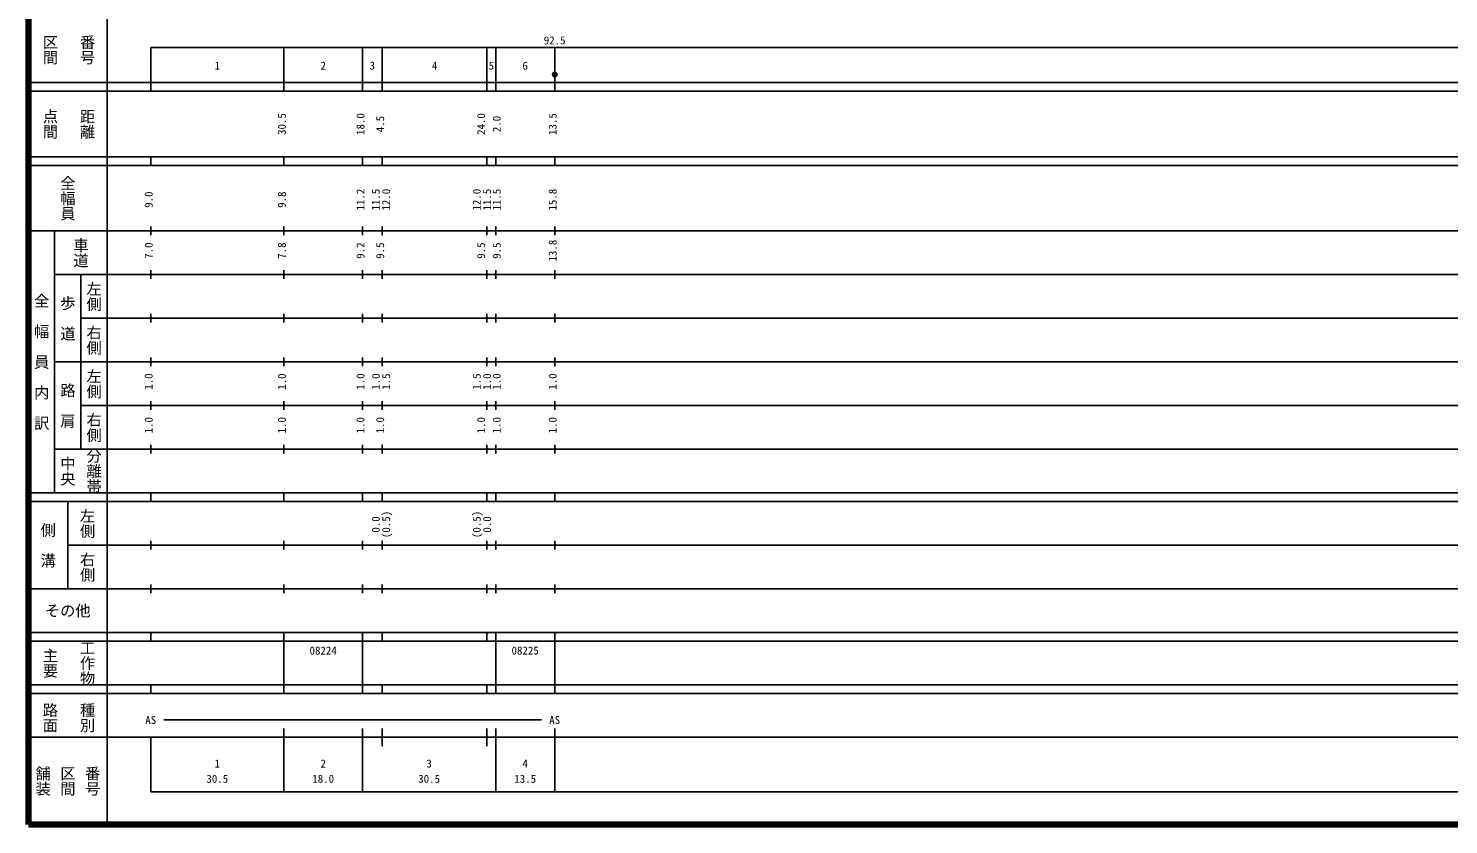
# Model space of a CAD drawing. Units: millimetres on the paper, enlarged 1000 times. Extents: x 40000 to 680000, y 20000 to 380000.
# Drawn here: x 40000 to 365183, y 20000 to 202409 of the extents above; entities that cross this region are included whole.
import ezdxf
from ezdxf.enums import TextEntityAlignment as Align

# ---------------------------------------------------------------- set-up
doc = ezdxf.new("R2010")
doc.units = ezdxf.units.MM
doc.header["$LTSCALE"] = 1000
doc.layers.add('M-TTL', color=2, linetype='Continuous', lineweight=140)
doc.layers.add('M-TTL-BAND', color=7, linetype='Continuous', lineweight=25)
doc.styles.add('@ＭＳ ゴシック', font='')
doc.styles.add('ＭＳ ゴシック', font='')
doc.styles.get('@ＭＳ ゴシック').set_extended_font_data('@MS Gothic')
doc.styles.get('ＭＳ ゴシック').set_extended_font_data('MS Gothic')

msp = doc.modelspace()

# ---------------------------------------------------------------- hatches: boundary and pattern name
at = {"layer": 'M-TTL-BAND'}
msp.add_hatch(color=256, dxfattribs=at).paths.add_polyline_path([(161008, 191852, 1), (160008, 191852, 1)])

# ---------------------------------------------------------------- linework, layer by layer
at = {"layer": 'M-TTL'}
for p, q in [((40000, 380000), (40000, 20000)), ((40000, 20000), (680000, 20000))]:
    msp.add_line(p, q, dxfattribs=at)
at = {"layer": 'M-TTL-BAND'}
for p, q in [((58000, 370000), (58000, 20000)), ((68000, 198000), (579000, 198000)), ((68000, 198000), (68000, 188000)), ((68000, 198000), (68000, 188000)), ((98500, 188000), (98500, 198000)), ((116500, 188000), (116500, 198000)), ((121000, 188000), (121000, 198000)), ((145000, 188000), (145000, 198000)), ((147000, 188000), (147000, 198000)), ((160500, 188000), (160500, 198000)), ((40000, 190000), (579000, 190000)), ((40000, 188000), (579000, 188000)), ((40000, 173000), (579000, 173000)), ((68000, 171000), (68000, 173000)), ((68000, 171000), (68000, 173000)), ((98500, 171000), (98500, 173000)), ((116500, 171000), (116500, 173000)), ((121000, 171000), (121000, 173000)), ((145000, 171000), (145000, 173000)), ((147000, 171000), (147000, 173000)), ((160500, 171000), (160500, 173000)), ((40000, 171000), (579000, 171000)), ((68000, 155000), (68000, 157000)), ((68000, 155000), (68000, 157000)), ((98500, 155000), (98500, 157000)), ((116500, 155000), (116500, 157000)), ((121000, 155000), (121000, 157000)), ((145000, 155000), (145000, 157000)), ((147000, 155000), (147000, 157000)), ((160500, 155000), (160500, 157000)), ((40000, 156000), (579000, 156000)), ((46000, 96000), (46000, 156000)), ((68000, 145000), (68000, 147000)), ((68000, 145000), (68000, 147000)), ((98500, 145000), (98500, 147000)), ((116500, 145000), (116500, 147000)), ((121000, 145000), (121000, 147000)), ((145000, 145000), (145000, 147000)), ((147000, 145000), (147000, 147000)), ((160500, 145000), (160500, 147000)), ((46000, 146000), (579000, 146000)), ((52000, 146000), (52000, 106000)), ((68000, 135000), (68000, 137000)), ((68000, 135000), (68000, 137000)), ((98500, 135000), (98500, 137000)), ((116500, 135000), (116500, 137000)), ((121000, 135000), (121000, 137000)), ((145000, 135000), (145000, 137000)), ((147000, 135000), (147000, 137000)), ((160500, 135000), (160500, 137000)), ((52000, 136000), (579000, 136000)), ((68000, 125000), (68000, 127000)), ((68000, 125000), (68000, 127000)), ((98500, 125000), (98500, 127000)), ((116500, 125000), (116500, 127000)), ((121000, 125000), (121000, 127000)), ((145000, 125000), (145000, 127000)), ((147000, 125000), (147000, 127000)), ((160500, 125000), (160500, 127000)), ((46000, 126000), (579000, 126000)), ((52000, 116000), (579000, 116000)), ((68000, 115000), (68000, 117000)), ((68000, 115000), (68000, 117000)), ((98500, 115000), (98500, 117000)), ((116500, 115000), (116500, 117000)), ((121000, 115000), (121000, 117000)), ((145000, 115000), (145000, 117000)), ((147000, 115000), (147000, 117000)), ((160500, 115000), (160500, 117000)), ((46000, 106000), (579000, 106000)), ((68000, 105000), (68000, 107000)), ((68000, 105000), (68000, 107000)), ((98500, 105000), (98500, 107000)), ((116500, 105000), (116500, 107000)), ((121000, 105000), (121000, 107000)), ((145000, 105000), (145000, 107000)), ((147000, 105000), (147000, 107000)), ((160500, 105000), (160500, 107000)), ((40000, 96000), (579000, 96000)), ((68000, 94000), (68000, 96000)), ((68000, 94000), (68000, 96000)), ((98500, 94000), (98500, 96000)), ((116500, 94000), (116500, 96000)), ((121000, 94000), (121000, 96000)), ((145000, 94000), (145000, 96000)), ((147000, 94000), (147000, 96000)), ((160500, 94000), (160500, 96000)), ((40000, 94000), (579000, 94000)), ((49000, 94000), (49000, 74000)), ((68000, 83000), (68000, 85000)), ((68000, 83000), (68000, 85000)), ((98500, 83000), (98500, 85000)), ((116500, 83000), (116500, 85000)), ((121000, 83000), (121000, 85000)), ((145000, 83000), (145000, 85000)), ((147000, 83000), (147000, 85000)), ((160500, 83000), (160500, 85000)), ((49000, 84000), (579000, 84000)), ((68000, 73000), (68000, 75000)), ((68000, 73000), (68000, 75000)), ((98500, 73000), (98500, 75000)), ((116500, 73000), (116500, 75000)), ((121000, 73000), (121000, 75000)), ((145000, 73000), (145000, 75000)), ((147000, 73000), (147000, 75000)), ((160500, 73000), (160500, 75000)), ((40000, 74000), (579000, 74000)), ((40000, 64000), (579000, 64000)), ((40000, 62000), (579000, 62000)), ((68000, 62000), (68000, 64000)), ((68000, 62000), (68000, 64000)), ((98500, 62000), (98500, 64000)), ((98500, 52000), (98500, 62000)), ((116500, 62000), (116500, 64000)), ((116500, 52000), (116500, 62000)), ((121000, 62000), (121000, 64000)), ((145000, 62000), (145000, 64000)), ((147000, 62000), (147000, 64000)), ((147000, 52000), (147000, 62000)), ((160500, 62000), (160500, 64000)), ((160500, 52000), (160500, 62000)), ((40000, 52000), (579000, 52000)), ((40000, 50000), (579000, 50000)), ((68000, 50000), (68000, 52000)), ((68000, 50000), (68000, 52000)), ((98500, 50000), (98500, 52000)), ((116500, 50000), (116500, 52000)), ((121000, 50000), (121000, 52000)), ((145000, 50000), (145000, 52000)), ((147000, 50000), (147000, 52000)), ((160500, 50000), (160500, 52000)), ((71000, 44000), (157500, 44000)), ((40000, 40000), (579000, 40000)), ((68000, 40000), (68000, 27500)), ((98500, 27500), (98500, 42000)), ((116500, 27500), (116500, 42000)), ((121000, 38000), (121000, 42000)), ((145000, 38000), (145000, 42000)), ((147000, 27500), (147000, 42000)), ((160500, 27500), (160500, 42000)), ((68000, 27500), (579000, 27500))]:
    msp.add_line(p, q, dxfattribs=at)
msp.add_circle((160508, 191852), 500, dxfattribs=at)

# ---------------------------------------------------------------- texts
at = {"layer": 'M-TTL-BAND', "style": '@ＭＳ ゴシック'}
for s, p in [('区間', (45000, 197500)), ('番号', (53500, 197500)), ('点間', (45000, 180500)), ('距離', (53500, 180500)), ('全幅員', (49000, 163500)), ('車道', (52000, 151000)), ('左側', (55000, 141000)), ('全\u3000幅\u3000員\u3000内\u3000訳', (43000, 126000)), ('歩\u3000道', (49000, 136000)), ('右側', (55000, 131000)), ('左側', (55000, 121000)), ('路\u3000肩', (49000, 116000)), ('右側', (55000, 111000)), ('中央', (49000, 101000)), ('分離帯', (55000, 101000)), ('左側', (53500, 89000)), ('側\u3000溝', (44500, 84000)), ('右側', (53500, 79000)), ('主要', (45000, 57000)), ('工作物', (53500, 57000)), ('路面', (45000, 44500)), ('種別', (53500, 44500)), ('舗装', (43333, 30000)), ('区間', (49000, 30000)), ('番号', (54667, 30000))]:
    msp.add_text(s, height=2566, rotation=270, dxfattribs=at).set_placement(p, align=Align.MIDDLE_CENTER)
at = {"layer": 'M-TTL-BAND', "style": 'ＭＳ ゴシック'}
for s, p in [('92.5', (160500, 198195)), ('1', (83250, 192405)), ('2', (107500, 192405)), ('3', (118750, 192405)), ('4', (133000, 192405)), ('5', (146000, 192405)), ('6', (153750, 192405)), ('AS', (68000, 42500)), ('AS', (160500, 42500)), ('1', (83250, 32523)), ('2', (107500, 32523)), ('3', (131750, 32523)), ('4', (153750, 32523)), ('30.5', (83250, 29033)), ('18.0', (107500, 29033)), ('30.5', (131750, 29033)), ('13.5', (153750, 29033))]:
    msp.add_text(s, height=1833, dxfattribs=at).set_placement(p, align=Align.BOTTOM_CENTER)
for s, p in [('30.5', (99500, 180500)), ('18.0', (117500, 180500)), ('4.5', (122000, 180500)), ('24.0', (145117, 180500)), ('2.0', (148694, 180500)), ('13.5', (161500, 180500)), ('9.0', (69000, 163174)), ('9.8', (99500, 163174)), ('11.2', (117500, 163174)), ('11.5', (121000, 163174)), ('12.0', (123370, 163174)), ('12.0', (144117, 163174)), ('11.5', (146487, 163174)), ('11.5', (148694, 163174)), ('15.8', (161500, 163174)), ('7.0', (69000, 151500)), ('7.8', (99500, 151500)), ('9.2', (117500, 151500)), ('9.5', (122000, 151500)), ('9.5', (145117, 151500)), ('9.5', (148694, 151500)), ('13.8', (161500, 151500)), ('1.0', (69000, 121500)), ('1.0', (99500, 121500)), ('1.0', (117500, 121500)), ('1.0', (121000, 121500)), ('1.5', (123370, 121500)), ('1.5', (144117, 121500)), ('1.0', (146487, 121500)), ('1.0', (148694, 121500)), ('1.0', (161500, 121500)), ('1.0', (69000, 111500)), ('1.0', (99500, 111500)), ('1.0', (117500, 111500)), ('1.0', (122000, 111500)), ('1.0', (145117, 111500)), ('1.0', (148694, 111500)), ('1.0', (161500, 111500)), ('(0.5)', (123370, 88764)), ('(0.5)', (144117, 88764)), ('0.0', (121000, 88764)), ('0.0', (146487, 88764))]:
    msp.add_text(s, height=1833, rotation=90, dxfattribs=at).set_placement(p, align=Align.BOTTOM_CENTER)
msp.add_text('その他', height=2566, dxfattribs=at).set_placement((49000, 69000), align=Align.MIDDLE_CENTER)
for s, p in [('08224', (104375, 58405)), ('08225', (150625, 58405))]:
    msp.add_text(s, height=1833, dxfattribs=at).set_placement(p, align=Align.BOTTOM_LEFT)

doc.saveas('drawing.dxf')
